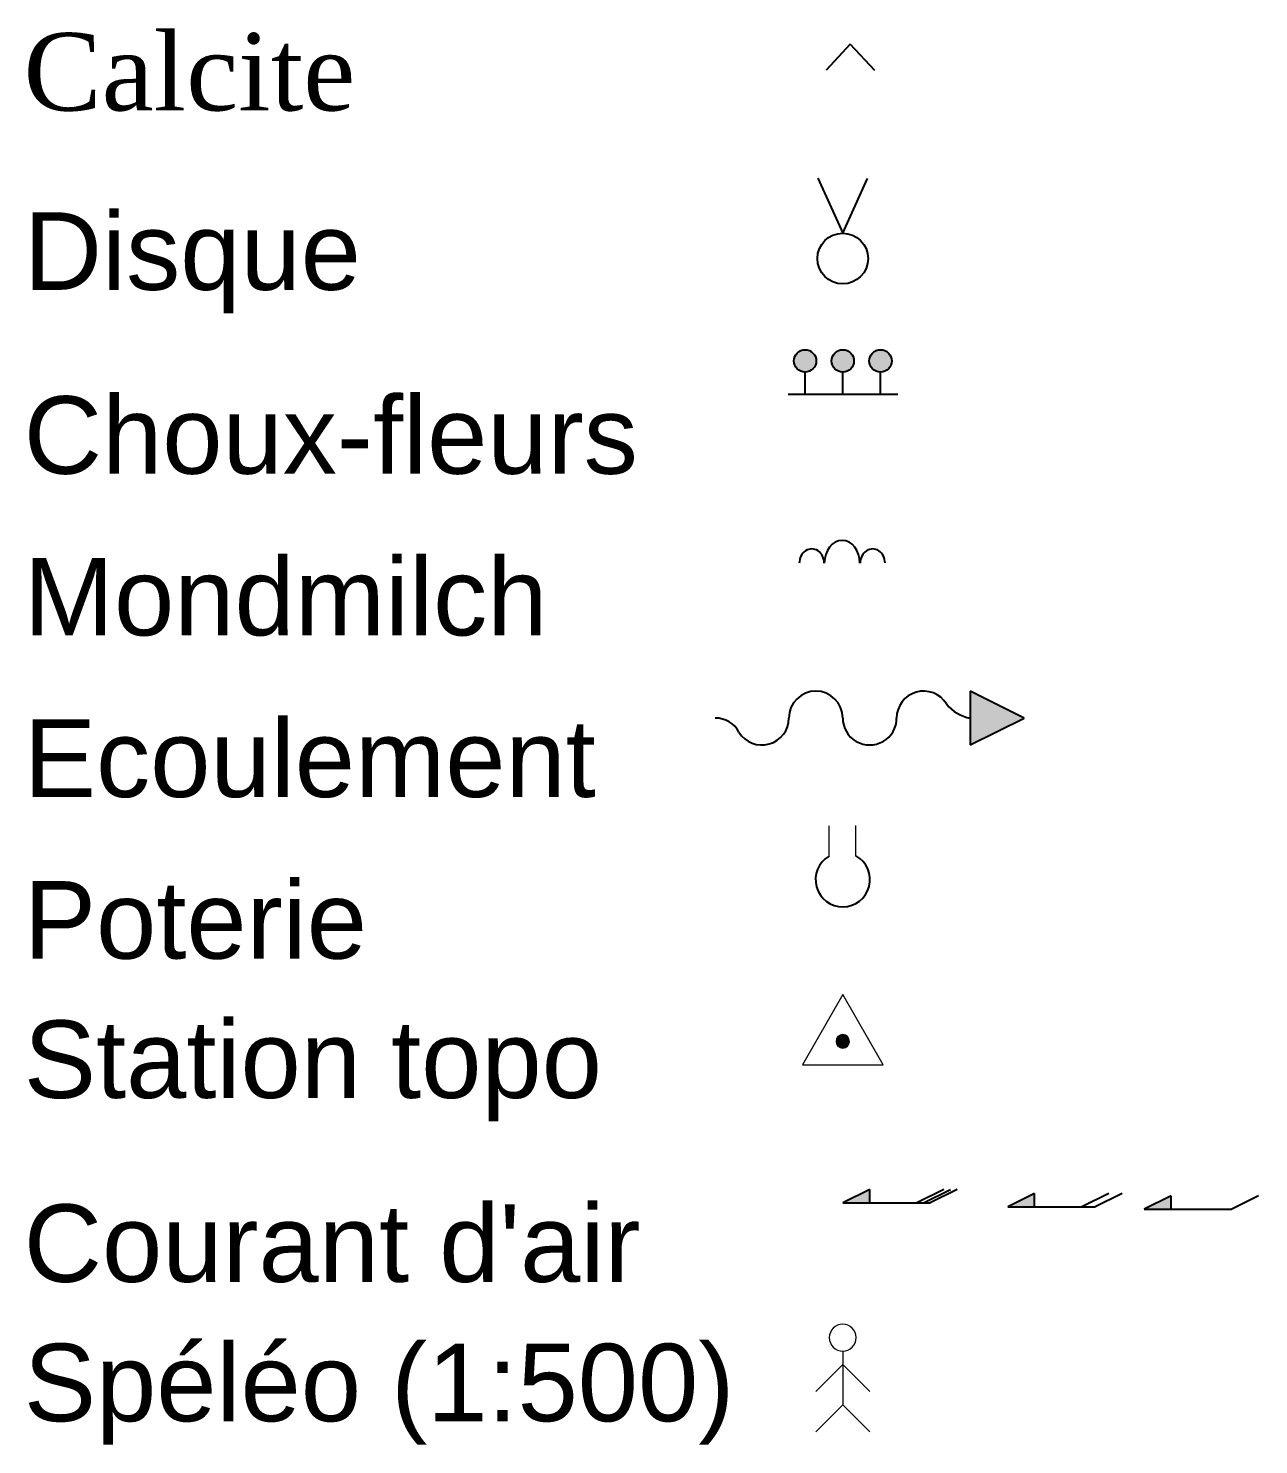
# Model space of a CAD drawing. Header units: metres. Extents: x -231 to 574, y -201 to 398.
# Drawn here: x 6.2 to 51.9, y -16.4 to 36.2 of the extents above; entities that cross this region are included whole.
import ezdxf

# ---------------------------------------------------------------- set-up
doc = ezdxf.new("R2010")
doc.units = ezdxf.units.M
doc.header["$MEASUREMENT"] = 0
for name, color, linetype in [('Blocs - Actifs', 170, 'Continuous'), ("Blocs - Courant d'air", 204, 'Continuous'), ('Blocs - Echelle', 250, 'Continuous'), ('Topo Dessin - Divers', 92, 'Continuous'), ('Topo Dessin - Spéléothèmes', 26, 'Continuous')]:
    doc.layers.add(name, color=color, linetype=linetype)

# ---------------------------------------------------------------- blocks, each defined once
blk = doc.blocks.new('*U65')
at = {"layer": 'Topo Dessin - Spéléothèmes'}
for centre, major_axis, ratio, start_param, end_param in [((-0.023, -0.254), (0, -0.85), 0.778023, 7.853982, 10.995574), ((-1.15, -0.254), (0, -0.533), 0.868056, 1.570796, 4.712389), ((1.109, -0.254), (0, -0.533), 0.868056, 1.570796, 4.712389)]:
    blk.add_ellipse(centre, major_axis=major_axis, ratio=ratio, start_param=start_param, end_param=end_param, dxfattribs=at)
blk = doc.blocks.new('*U66')
at = {"layer": 'Topo Dessin - Spéléothèmes'}
for p, q in [((-0.928, 2.038), (0, 0)), ((0, 0), (0.924, 2.031)), ((0.924, 2.031), (0.924, 2.031))]:
    blk.add_line(p, q, dxfattribs=at)
blk.add_circle((-0.002, -0.941), 0.941, dxfattribs=at)
blk = doc.blocks.new('*U67')
at = {"layer": 'Topo Dessin - Spéléothèmes'}
h = blk.add_hatch(color=256, dxfattribs=at)
h.dxf.hatch_style = 1
edge = h.paths.add_edge_path()
edge.add_arc((-1.399, 1.257), 0.415, 0, 360)
edge = h.paths.add_edge_path()
edge.add_arc((0, 1.257), 0.416, 0, 360)
edge = h.paths.add_edge_path()
edge.add_arc((1.401, 1.257), 0.415, 0, 360)
for p, q in [((-1.398, 0), (-1.399, 0.841)), ((0, 0), (0, 0.841)), ((1.402, 0), (1.401, 0.841)), ((2.049, 0.008), (-2.023, 0.008))]:
    blk.add_line(p, q, dxfattribs=at)
for centre, radius in [((-1.399, 1.257), 0.415), ((0, 1.257), 0.416), ((1.401, 1.257), 0.415)]:
    blk.add_circle(centre, radius, dxfattribs=at)
blk = doc.blocks.new('*U78')
at = {"layer": 'Blocs - Actifs'}
h = blk.add_hatch(color=256, dxfattribs=at)
h.dxf.hatch_style = 1
h.paths.add_polyline_path([(4.732, -1), (6.732, 0), (4.732, 1)])
for p, q in [((6.732, 0), (4.732, 1)), ((4.732, 1), (4.732, -1)), ((4.732, -1), (6.732, 0))]:
    blk.add_line(p, q, dxfattribs=at)
for centre, radius, start, end in [((4.939, 1.347), 1.363, 217.1795, 261.2635), ((-4.731, -1), 1, 28.4711, 90.005)]:
    blk.add_arc(centre, radius, start, end, dxfattribs=at)
for centre, major_axis, ratio, start_param, end_param in [((3, 0), (0, -1), 0.999914, 2.121384, 4.712733), ((-1, 0), (0, -1), 0.999831, 7.853982, 10.99523), ((-3, 0), (0, 1), 1, 8.404856, 10.995574), ((1, 0), (1, 0), 0.999967, 3.141363, 6.283185)]:
    blk.add_ellipse(centre, major_axis=major_axis, ratio=ratio, start_param=start_param, end_param=end_param, dxfattribs=at)
blk = doc.blocks.new('*U81')
at = {"layer": 'Topo Dessin - Divers', "lineweight": 5}
for points in [[(-0.509, 0.871), (-0.509, 2.001)], [(0.491, 0.881), (0.491, 2.011)]]:
    blk.add_lwpolyline(points, dxfattribs=at)
at = {"layer": 'Topo Dessin - Divers'}
blk.add_arc((0, 0), 1.009, 120.2878, 60.8571, dxfattribs=at)
blk = doc.blocks.new('*U82')
at = {"layer": 'Topo Dessin - Divers'}
h = blk.add_hatch(color=256, dxfattribs=at)
h.dxf.hatch_style = 2
edge = h.paths.add_edge_path()
edge.add_spline(control_points=[(0.25, -0.001), (0.25, -0.138), (0.138, -0.251), (0, -0.251), (-0.138, -0.251), (-0.25, -0.138), (-0.25, -0.001), (-0.25, 0.138), (-0.138, 0.25), (0, 0.25), (0.138, 0.25), (0.25, 0.138), (0.25, -0.001)], knot_values=[0, 0, 0, 0, 1, 1, 1, 2, 2, 2, 3, 3, 3, 4, 4, 4, 4], degree=3, periodic=0)
at = {"layer": 'Topo Dessin - Divers', "lineweight": 5}
blk.add_lwpolyline([(-1.5, -0.867), (1.5, -0.867), (0, 1.733), (-1.5, -0.867)], dxfattribs=at)
blk.add_open_spline([(0.25, -0.001), (0.25, -0.138), (0.138, -0.251), (0, -0.251), (-0.138, -0.251), (-0.25, -0.138), (-0.25, -0.001), (-0.25, 0.138), (-0.138, 0.25), (0, 0.25), (0.138, 0.25), (0.25, 0.138), (0.25, -0.001)], degree=3, knots=[0, 0, 0, 0, 1, 1, 1, 2, 2, 2, 3, 3, 3, 4, 4, 4, 4], dxfattribs=at)
blk = doc.blocks.new('*U80')
at = {"layer": 'Topo Dessin - Divers', "lineweight": 5}
for points in [[(0, 0), (-1, -1)], [(0, 0.5), (0, -1.5)], [(0, 0), (1, -1)], [(0, -1.5), (-1, -2.5)], [(0, -1.5), (1, -2.5)]]:
    blk.add_lwpolyline(points, dxfattribs=at)
blk.add_open_spline([(0.5, 1), (0.5, 0.724), (0.276, 0.5), (0, 0.5), (-0.276, 0.5), (-0.5, 0.724), (-0.5, 1), (-0.5, 1.276), (-0.276, 1.5), (0, 1.5), (0.276, 1.5), (0.5, 1.276), (0.5, 1)], degree=3, knots=[0, 0, 0, 0, 1, 1, 1, 2, 2, 2, 3, 3, 3, 4, 4, 4, 4], dxfattribs=at)
blk = doc.blocks.new('CA 003')
at = {"layer": "Blocs - Courant d'air"}
h = blk.add_hatch(color=256, dxfattribs=at)
h.dxf.hatch_style = 1
h.paths.add_polyline_path([(1, 0.5), (0, 0), (1, 0)])
for p, q in [((1, 0.5), (0, 0)), ((0, 0), (3.25, 0)), ((0, 0), (1, 0)), ((1, 0), (1, 0.5)), ((3.75, 0.5), (2.75, 0)), ((3, 0), (4, 0.5)), ((4.25, 0.5), (3.25, 0))]:
    blk.add_line(p, q, dxfattribs=at)
blk = doc.blocks.new('CA 002')
at = {"layer": "Blocs - Courant d'air"}
h = blk.add_hatch(color=256, dxfattribs=at)
h.dxf.hatch_style = 1
h.paths.add_polyline_path([(1, 0.5), (0, 0), (1, 0)])
for p, q in [((1, 0.5), (0, 0)), ((0, 0), (3.25, 0)), ((0, 0), (1, 0)), ((1, 0), (1, 0.5)), ((3.75, 0.5), (2.75, 0)), ((4.25, 0.5), (3.25, 0))]:
    blk.add_line(p, q, dxfattribs=at)
blk = doc.blocks.new('CA 001')
at = {"layer": "Blocs - Courant d'air"}
h = blk.add_hatch(color=256, dxfattribs=at)
h.dxf.hatch_style = 1
h.paths.add_polyline_path([(1, 0.5), (0, 0), (1, 0)])
for p, q in [((1, 0.5), (0, 0)), ((0, 0), (3.25, 0)), ((0, 0), (1, 0)), ((1, 0), (1, 0.5)), ((4.25, 0.5), (3.25, 0))]:
    blk.add_line(p, q, dxfattribs=at)
blk = doc.blocks.new('*U83')
at = {"layer": 'Topo Dessin - Spéléothèmes'}
for q in [(-1.268, -1.358), (-1.268, -1.358), (1.268, -1.358), (1.268, -1.358)]:
    blk.add_line((0, 0), q, dxfattribs=at)

msp = doc.modelspace()

# ---------------------------------------------------------------- block references
at = {"layer": 'Blocs - Actifs'}
msp.add_blockref('*U78', (36.414, 10.614), dxfattribs=at)
at = {"layer": "Blocs - Courant d'air"}
for name, p in [('CA 003', (36.414, -7.386)), ('CA 002', (42.537, -7.534)), ('CA 001', (47.603, -7.621))]:
    msp.add_blockref(name, p, dxfattribs=at)
at = {"layer": 'Blocs - Echelle', "xscale": 0.7055259337507109, "yscale": 0.7055259337507109, "zscale": 0.7055259337507109}
msp.add_blockref('*U83', (36.692, 35.627), dxfattribs=at)
at = {"layer": 'Blocs - Echelle'}
for name, p in [('*U66', (36.414, 28.614)), ('*U67', (36.414, 22.614)), ('*U65', (36.414, 16.614))]:
    msp.add_blockref(name, p, dxfattribs=at)
at = {"layer": 'Topo Dessin - Divers'}
for name, p in [('*U81', (36.414, 4.614)), ('*U82', (36.414, -1.386)), ('*U80', (36.414, -13.386))]:
    msp.add_blockref(name, p, dxfattribs=at)

# ---------------------------------------------------------------- texts
at = {"layer": 'Blocs - Echelle', "char_height": 2.87867, "attachment_point": 7}
for s, insert in [('{\\fTimes New Roman|b0|i0|c0|p18;Calcite}', (6.003, 33.125)), ('\\fArial|b0|i0|c0|p34;\\W1;Disque', (6.013, 25.641)), ('\\fArial|b0|i0|c0|p34;\\W1;Choux-fleurs', (6.013, 19.641)), ('\\fArial|b0|i0|c0|p34;\\W1;Mondmilch', (6.013, 13.641)), ('\\fArial|b0|i0|c0|p34;\\W1;Ecoulement', (6.013, 7.641)), ('\\fArial|b0|i0|c0|p34;\\W1;Poterie', (6.013, 1.641)), ('\\fArial|b0|i0|c0|p34;\\W1;Station topo', (6.013, -4.359)), ("\\fArial|b0|i0|c0|p34;\\W1;Courant d'air", (6.013, -10.359)), ('\\fArial|b0|i0|c0|p34;\\W1;Spéléo (1:500)', (6.013, -16.359))]:
    msp.add_mtext(s, dxfattribs=dict(at, insert=insert))

doc.saveas('drawing.dxf')
